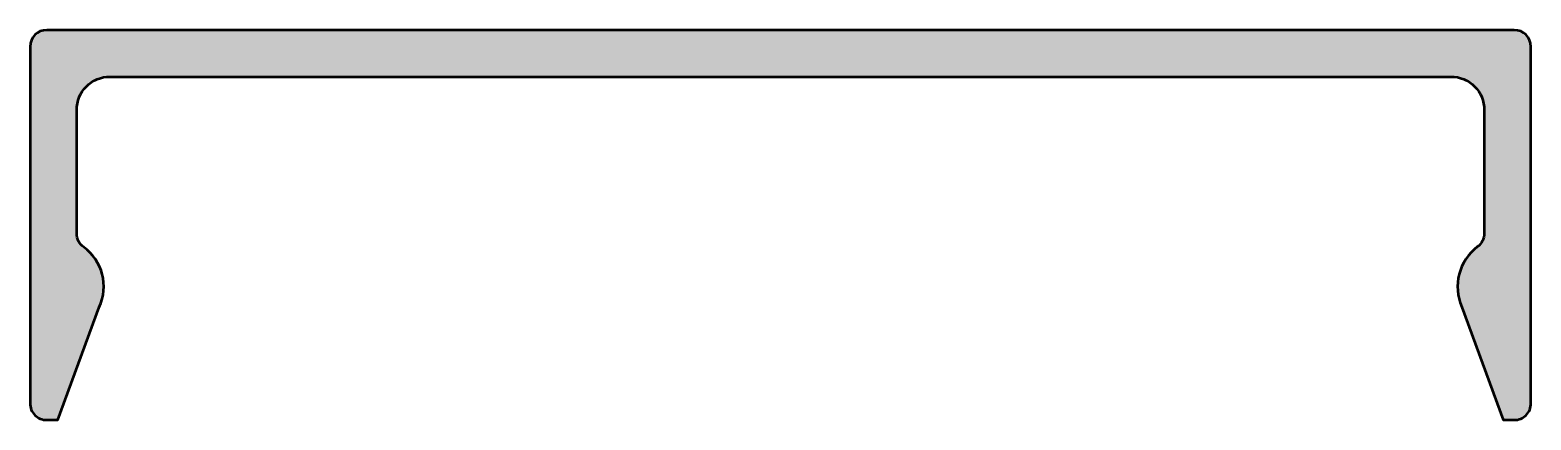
# Model space of a CAD drawing. Extents: x -22.5 to 22.5, y 0 to 11.7.
import ezdxf

# ---------------------------------------------------------------- set-up
doc = ezdxf.new("R2010")
doc.units = 0
doc.layers.add('0S-Alu contour', color=7, linetype='Continuous', lineweight=50)
doc.layers.add('0S-Alu hatch', color=252, linetype='Continuous', lineweight=25)

# ---------------------------------------------------------------- blocks, each defined once
blk = doc.blocks.new('184330__6145590D_688D_4731_8278_55C6BDF0208F_')
at = {"layer": '0S-Alu hatch'}
h = blk.add_hatch(color=256, dxfattribs=at)
edge = h.paths.add_edge_path()
edge.add_arc((-21.99999897812786, 11.20000069474189), 0.4999991145242928, 90.00011709812911, 180.0001014698395)
edge.add_line((-22.49999809265137, 11.19999980926513), (-22.49999618530273, 0.4999923706054688))
edge.add_arc((-22.00000413214041, 0.4999920530992704), 0.499992053162424, 179.999963616819, 270.0009106549924)
edge.add_line((-21.99999618530274, -4e-16), (-21.66349792480469, 0))
edge.add_line((-21.66349792480469, 0), (-20.42967987060547, 3.389892578125002))
edge.add_arc((-21.73333703429751, 4.010796392364678), 1.4439679868276, 334.5325462208899, 414.3378476281402)
edge.add_ellipse((-20.59999465942384, 5.5902097629318), major_axis=(-0.499999999999985, 0), ratio=1, start_angle=0, end_angle=54.337847628140196, ccw=False)
edge.add_line((-21.09999465942383, 5.590209762931802), (-21.09999465942383, 9.299995422363281))
edge.add_ellipse((-20.10000011699995, 9.300000879939402), major_axis=(-0.9999945424387735, 0), ratio=1, start_angle=-90.00031269778452, end_angle=0.00031269802167344096, ccw=False)
edge.add_line((-20.09999465942383, 10.29999542236328), (20.09999847412109, 10.29999542236328))
edge.add_ellipse((20.10000374073074, 9.30000068897292), major_axis=(-0.9999947334042278, 0), ratio=1, start_angle=179.9996982432494, end_angle=270.00030175609396, ccw=False)
edge.add_line((21.09999847412109, 9.299995422363281), (21.09999847412109, 5.600000014329197))
edge.add_ellipse((20.59999847412108, 5.600000014329207), major_axis=(-0.5000000000000142, 0), ratio=1, start_angle=126.87006261047, end_angle=180, ccw=False)
edge.add_arc((21.80000855926545, 3.999996164766785), 1.500009130744837, 126.8700626104704, 203.9997970725043)
edge.add_line((20.42967987060547, 3.389892339706419), (21.66350555419922, 0))
edge.add_line((21.66350555419922, 0), (22, 0))
edge.add_arc((22.00000618908595, 0.4999938109140532), 0.4999938109523585, 269.9992907742134, 360.0007092259189)
edge.add_line((22.5, 0.5000000000000001), (22.5, 11.19999980926513))
edge.add_arc((21.99999697885265, 11.19999678811778), 0.5000030211564809, 0.0003461954755564, 89.99965380410653)
edge.add_line((22, 11.69999980926514), (-22, 11.69999980926514))
at = {"layer": '0S-Alu contour', "color": 7}
for points in [[(22, 11.69999980926514), (-22, 11.69999980926514)], [(-22.49999809265137, 11.19999980926513), (-22.49999618530273, 0.4999923706054688)], [(22.5, 0.5000000000000001), (22.5, 11.19999980926513)], [(-20.09999465942383, 10.29999542236328), (20.09999847412109, 10.29999542236328)], [(-21.09999465942383, 5.590209762931802), (-21.09999465942383, 9.299995422363281)], [(21.09999847412109, 9.299995422363281), (21.09999847412109, 5.600000014329197)], [(-21.99999618530274, -4e-16), (-21.66349792480469, 0), (-20.42967987060547, 3.389892578125002)], [(20.42967987060547, 3.389892339706419), (21.66350555419922, 0), (22, 0)]]:
    blk.add_lwpolyline(points, dxfattribs=at)
for centre, radius, start, end in [((-21.99999897812786, 11.20000069474189), 0.4999991145242928, 90.00011709812911, 180.0001014698395), ((21.99999697885265, 11.19999678811778), 0.5000030211564809, 0.0003461954755564, 89.99965380410653), ((-21.73333703429751, 4.010796392364678), 1.4439679868276, 334.5325462208899, 54.33784762814027), ((21.80000855926545, 3.999996164766785), 1.500009130744837, 126.8700626104704, 203.9997970725043), ((-22.00000413214041, 0.4999920530992704), 0.499992053162424, 179.999963616819, 270.0009106549924), ((22.00000618908595, 0.4999938109140532), 0.4999938109523585, 269.9992907742134, 0.0007092259189136)]:
    blk.add_arc(centre, radius, start, end, dxfattribs=at)
at = {"layer": '0S-Alu contour', "color": 7, "extrusion": (0, 0, -1)}
for centre, radius, start, end in [((20.10000011699995, 9.300000879939402), 0.9999945424387735, 359.9996873019783, 90.00031269778457), ((-20.10000374073074, 9.30000068897292), 0.9999947334042278, 89.99969824390602, 180.0003017567507), ((20.59999465942384, 5.5902097629318), 0.499999999999985, 305.6621523718598, 0), ((-20.59999847412108, 5.600000014329207), 0.5000000000000142, 180, 233.12993738953)]:
    blk.add_arc(centre, radius, start, end, dxfattribs=at)
blk = doc.blocks.new('184330__36D22282_875F_4576_94CC_6C0AE45E9543_')
at = {"layer": '0S-Alu contour', "color": 7}
blk.add_blockref('184330__6145590D_688D_4731_8278_55C6BDF0208F_', (0, 0), dxfattribs=at)

msp = doc.modelspace()

# ---------------------------------------------------------------- block references
at = {"layer": '0S-Alu contour', "color": 7}
msp.add_blockref('184330__36D22282_875F_4576_94CC_6C0AE45E9543_', (0, 0), dxfattribs=at)

doc.saveas('drawing.dxf')
